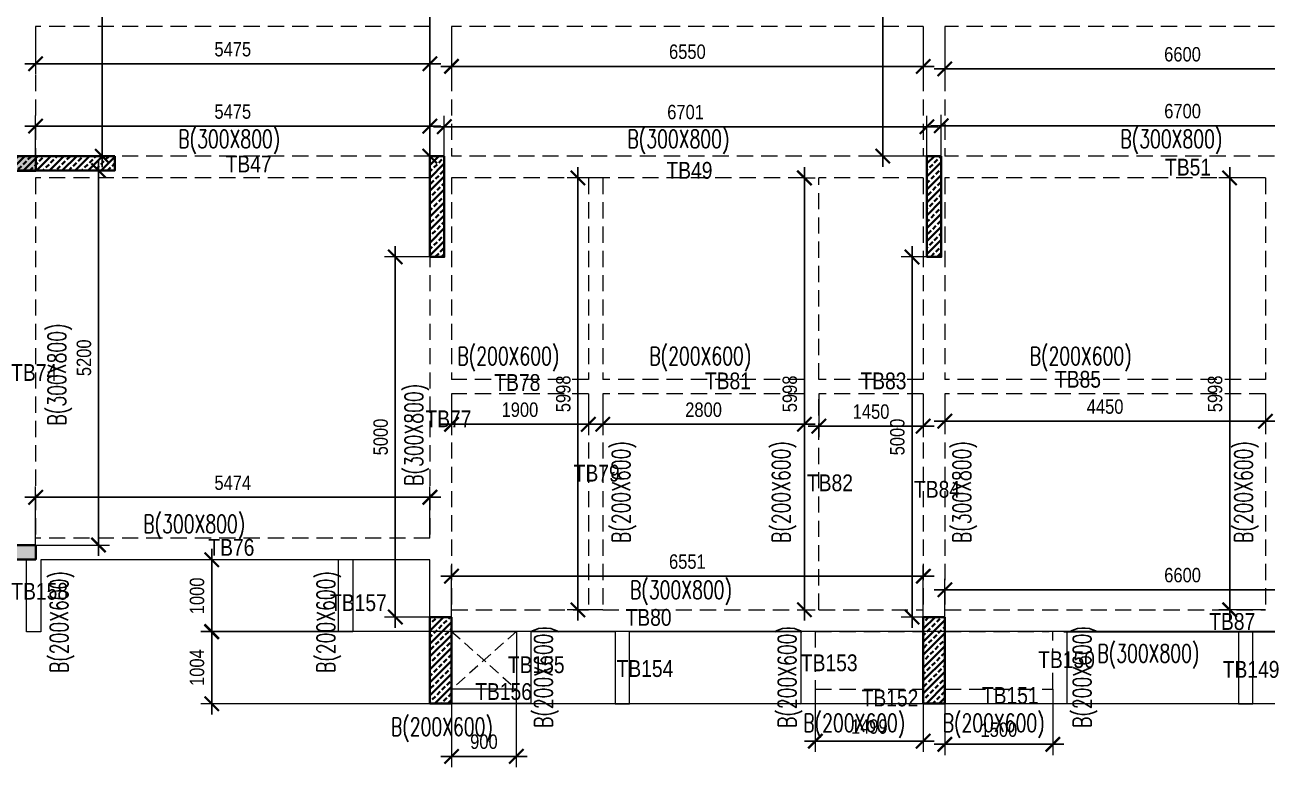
# Model space of a CAD drawing. Header units: millimetres. Extents: x -22 to 58002, y -26 to 25936.
# Drawn here: x 26243 to 43492, y 5795 to 16103 of the extents above; entities that cross this region are included whole.
import ezdxf

# ---------------------------------------------------------------- set-up
doc = ezdxf.new("R2010")
doc.units = ezdxf.units.MM
doc.linetypes.add('DASHED', pattern=[0.75, 0.5, -0.25])
doc.linetypes.add('HIDDEN', pattern=[9.525, 6.35, -3.175])
doc.layers.get('Defpoints').update_dxf_attribs({"color": 1})
for name, color, linetype, lineweight in [('S-BEAM-IDEN', 2, 'Continuous', 9), ('S-COL HATCH', 8, 'Continuous', 35), ('S-COLS', 6, 'Continuous', 35), ('S_FRAMES', 4, 'Continuous', 9), ('STR-CUTOUT', 1, 'Continuous', 13)]:
    doc.layers.add(name, color=color, linetype=linetype, lineweight=lineweight)
doc.styles.add('Dim.s & Anno.(Misc.)', font='ARIALN.TTF')
doc.styles.add('ROMANS', font='romans.shx', dxfattribs={"width": 0.75})
doc.dimstyles.new('A-GFC-100', dxfattribs={"dimscale": 100, "dimtxt": 2, "dimasz": 2, "dimexe": 1.5, "dimexo": 0, "dimgap": 1, "dimtad": 1, "dimdec": 0, "dimdsep": 46, "dimtxsty": 'Dim.s & Anno.(Misc.)', "dimblk": 'ARCHTICK', "dimcen": 0, "dimdle": 1.5, "dimclrd": 256, "dimclre": 8, "dimclrt": 6, "dimazin": 2, "dimtfac": 1, "dimtdec": 0, "dimtix": 1, "dimtmove": 2, "dimatfit": 3, "dimfxl": 1, "dimtolj": 1, "dimlwd": -1, "dimlwe": 9, "dimarcsym": 0})
pattern_1 = [(45, (-612703.72, 120513.6), (-89.80256, 89.80256), []), (45, (-612613.92, 120513.6), (-89.80256, 89.80256), [63.5, -31.75])]

# ---------------------------------------------------------------- blocks, each defined once
blk = doc.blocks.new('COLUMNS_TER')
at = {"layer": 'S-COL HATCH'}
h = blk.add_hatch(color=8, dxfattribs=at)
h.dxf.hatch_style = 1
h.paths.add_polyline_path([(20501, -9402), (20501, -9602), (21101, -9602), (21101, -9402)])
h = blk.add_hatch(dxfattribs=at)
h.set_pattern_fill('ANSI33', color=8, scale=20)
h.set_pattern_definition(pattern_1)
h.paths.add_polyline_path([(20800, -9400), (20800, -9600), (22200, -9600), (22200, -9400)])
h = blk.add_hatch(dxfattribs=at)
h.set_pattern_fill('ANSI33', color=8, scale=20)
h.set_pattern_definition(pattern_1)
h.paths.add_polyline_path([(26775, -9400), (26575, -9400), (26575, -10800), (26775, -10800)])
h = blk.add_hatch(dxfattribs=at)
h.set_pattern_fill('ANSI33', color=8, scale=20)
h.set_pattern_definition([(45, (-615475.9, 133131.74), (-89.80256, 89.80256), []), (45, (-615386.1, 133131.74), (-89.80256, 89.80256), [63.5, -31.75])])
h.paths.add_polyline_path([(33676, -9400), (33476, -9400), (33476, -10800), (33676, -10800)])
h = blk.add_hatch(color=8, dxfattribs=at)
h.dxf.hatch_style = 1
h.paths.add_polyline_path([(18501, -14801), (18501, -15001), (21101, -15001), (21101, -14801)])
h = blk.add_hatch(dxfattribs=at)
h.set_pattern_fill('ANSI33', color=8, scale=20)
h.set_pattern_definition(pattern_1)
h.paths.add_polyline_path([(26875, -15800), (26575, -15800), (26575, -17000), (26875, -17000)])
h = blk.add_hatch(dxfattribs=at)
h.set_pattern_fill('ANSI33', color=8, scale=20)
h.set_pattern_definition(pattern_1)
h.paths.add_polyline_path([(33726, -15800), (33426, -15800), (33426, -17000), (33726, -17000)])
at = {"layer": 'S-COLS'}
for points in [[(20501, -9402), (20501, -9602), (21101, -9602), (21101, -9402)], [(22200, -9400), (22200, -9600), (20800, -9600), (20800, -9400)], [(26775, -9400), (26575, -9400), (26575, -10800), (26775, -10800)], [(33676, -9400), (33476, -9400), (33476, -10800), (33676, -10800)], [(21101, -14801), (21101, -15001), (18501, -15001), (18501, -14801)], [(26875, -15800), (26575, -15800), (26575, -17000), (26875, -17000)], [(33726, -15800), (33426, -15800), (33426, -17000), (33726, -17000)]]:
    blk.add_lwpolyline(points, close=True, dxfattribs=at)
blk = doc.blocks.new('_ArchTick')
at = {"color": 0, "linetype": 'ByBlock', "const_width": 0.15}
blk.add_lwpolyline([(-0.5, -0.5), (0.5, 0.5)], dxfattribs=at)
blk = doc.blocks.new('*D161')
at = {"color": 8, "lineweight": 9, "transparency": 16777216}
for p, q in [((26392, 16080), (26392, 15412)), ((31867, 16080), (31867, 15412))]:
    blk.add_line(p, q, dxfattribs=at)
at = {"transparency": 16777216}
blk.add_line((26242, 15562), (32017, 15562), dxfattribs=at)
at = {"layer": 'Defpoints', "color": 0, "transparency": 16777216}
for p in [(26392, 16080), (31867, 16080), (31867, 15562)]:
    blk.add_point(p, dxfattribs=at)
at = {"transparency": 16777216, "xscale": 200, "yscale": 200, "zscale": 200, "rotation": 180}
blk.add_blockref('_ArchTick', (26392, 15562), dxfattribs=at)
at = {"transparency": 16777216, "xscale": 200, "yscale": 200, "zscale": 200}
blk.add_blockref('_ArchTick', (31867, 15562), dxfattribs=at)
at = {"color": 6, "transparency": 16777216, "insert": (29130, 15764), "char_height": 200, "attachment_point": 5, "style": 'Dim.s & Anno.(Misc.)'}
blk.add_mtext('\\A1;5475', dxfattribs=at)
blk = doc.blocks.new('*D162')
at = {"color": 8, "lineweight": 9, "transparency": 16777216}
for p, q in [((32167, 16080), (32167, 15377)), ((38717, 16080), (38717, 15377))]:
    blk.add_line(p, q, dxfattribs=at)
at = {"transparency": 16777216}
blk.add_line((32017, 15527), (38867, 15527), dxfattribs=at)
at = {"layer": 'Defpoints', "color": 0, "transparency": 16777216}
for p in [(32167, 16080), (38717, 16080), (38717, 15527)]:
    blk.add_point(p, dxfattribs=at)
at = {"transparency": 16777216, "xscale": 200, "yscale": 200, "zscale": 200, "rotation": 180}
blk.add_blockref('_ArchTick', (32167, 15527), dxfattribs=at)
at = {"transparency": 16777216, "xscale": 200, "yscale": 200, "zscale": 200}
blk.add_blockref('_ArchTick', (38717, 15527), dxfattribs=at)
at = {"color": 6, "transparency": 16777216, "insert": (35442, 15729), "char_height": 200, "attachment_point": 5, "style": 'Dim.s & Anno.(Misc.)'}
blk.add_mtext('\\A1;6550', dxfattribs=at)
blk = doc.blocks.new('*D163')
at = {"color": 8, "lineweight": 9, "transparency": 16777216}
for p, q in [((39017, 16080), (39017, 15341)), ((45617, 16080), (45617, 15341))]:
    blk.add_line(p, q, dxfattribs=at)
at = {"transparency": 16777216}
blk.add_line((38867, 15491), (45767, 15491), dxfattribs=at)
at = {"layer": 'Defpoints', "color": 0, "transparency": 16777216}
for p in [(39017, 16080), (45617, 16080), (45617, 15491)]:
    blk.add_point(p, dxfattribs=at)
at = {"transparency": 16777216, "xscale": 200, "yscale": 200, "zscale": 200, "rotation": 180}
blk.add_blockref('_ArchTick', (39017, 15491), dxfattribs=at)
at = {"transparency": 16777216, "xscale": 200, "yscale": 200, "zscale": 200}
blk.add_blockref('_ArchTick', (45617, 15491), dxfattribs=at)
at = {"color": 6, "transparency": 16777216, "insert": (42317, 15693), "char_height": 200, "attachment_point": 5, "style": 'Dim.s & Anno.(Misc.)'}
blk.add_mtext('\\A1;6600', dxfattribs=at)
blk = doc.blocks.new('*D168')
at = {"color": 8, "lineweight": 9, "transparency": 16777216}
for p, q in [((26392, 14280), (26392, 14846)), ((31867, 14278), (31867, 14846))]:
    blk.add_line(p, q, dxfattribs=at)
at = {"transparency": 16777216}
blk.add_line((26242, 14696), (32017, 14696), dxfattribs=at)
at = {"layer": 'Defpoints', "color": 0, "transparency": 16777216}
for p in [(31867, 14696), (26392, 14280), (31867, 14278)]:
    blk.add_point(p, dxfattribs=at)
at = {"transparency": 16777216, "xscale": 200, "yscale": 200, "zscale": 200, "rotation": 180}
blk.add_blockref('_ArchTick', (26392, 14696), dxfattribs=at)
at = {"transparency": 16777216, "xscale": 200, "yscale": 200, "zscale": 200}
blk.add_blockref('_ArchTick', (31867, 14696), dxfattribs=at)
at = {"color": 6, "transparency": 16777216, "insert": (29130, 14898), "char_height": 200, "attachment_point": 5, "style": 'Dim.s & Anno.(Misc.)'}
blk.add_mtext('\\A1;5475', dxfattribs=at)
blk = doc.blocks.new('*D169')
at = {"color": 8, "lineweight": 9, "transparency": 16777216}
for p, q in [((32067, 14280), (32067, 14839)), ((38768, 14280), (38768, 14839))]:
    blk.add_line(p, q, dxfattribs=at)
at = {"transparency": 16777216}
blk.add_line((31917, 14689), (38918, 14689), dxfattribs=at)
at = {"layer": 'Defpoints', "color": 0, "transparency": 16777216}
for p in [(38768, 14689), (32067, 14280), (38768, 14280)]:
    blk.add_point(p, dxfattribs=at)
at = {"transparency": 16777216, "xscale": 200, "yscale": 200, "zscale": 200, "rotation": 180}
blk.add_blockref('_ArchTick', (32067, 14689), dxfattribs=at)
at = {"transparency": 16777216, "xscale": 200, "yscale": 200, "zscale": 200}
blk.add_blockref('_ArchTick', (38768, 14689), dxfattribs=at)
at = {"color": 6, "transparency": 16777216, "insert": (35417, 14891), "char_height": 200, "attachment_point": 5, "style": 'Dim.s & Anno.(Misc.)'}
blk.add_mtext('\\A1;6701', dxfattribs=at)
blk = doc.blocks.new('*D170')
at = {"color": 8, "lineweight": 9, "transparency": 16777216}
for p, q in [((38968, 14280), (38968, 14852)), ((45668, 14280), (45668, 14852))]:
    blk.add_line(p, q, dxfattribs=at)
at = {"transparency": 16777216}
blk.add_line((38818, 14702), (45818, 14702), dxfattribs=at)
at = {"layer": 'Defpoints', "color": 0, "transparency": 16777216}
for p in [(45668, 14702), (38968, 14280), (45668, 14280)]:
    blk.add_point(p, dxfattribs=at)
at = {"transparency": 16777216, "xscale": 200, "yscale": 200, "zscale": 200, "rotation": 180}
blk.add_blockref('_ArchTick', (38968, 14702), dxfattribs=at)
at = {"transparency": 16777216, "xscale": 200, "yscale": 200, "zscale": 200}
blk.add_blockref('_ArchTick', (45668, 14702), dxfattribs=at)
at = {"color": 6, "transparency": 16777216, "insert": (42318, 14904), "char_height": 200, "attachment_point": 5, "style": 'Dim.s & Anno.(Misc.)'}
blk.add_mtext('\\A1;6700', dxfattribs=at)
blk = doc.blocks.new('*D186')
at = {"transparency": 16777216}
blk.add_line((27318, 14128), (27318, 22630), dxfattribs=at)
at = {"color": 8, "lineweight": 9, "transparency": 16777216}
for p, q in [((26392, 22480), (27468, 22480)), ((26392, 14278), (27468, 14278))]:
    blk.add_line(p, q, dxfattribs=at)
at = {"layer": 'Defpoints', "color": 0, "transparency": 16777216}
for p in [(26392, 22480), (27318, 22480), (26392, 14278)]:
    blk.add_point(p, dxfattribs=at)
at = {"transparency": 16777216, "xscale": 200, "yscale": 200, "zscale": 200}
for p, rotation in [((27318, 22480), 90), ((27318, 14278), 270)]:
    blk.add_blockref('_ArchTick', p, dxfattribs=dict(at, rotation=rotation))
at = {"color": 6, "transparency": 16777216, "insert": (27116, 18379), "char_height": 200, "attachment_point": 5, "rotation": 90, "style": 'Dim.s & Anno.(Misc.)'}
blk.add_mtext('\\A1;8202', dxfattribs=at)
blk = doc.blocks.new('*D188')
at = {"transparency": 16777216}
blk.add_line((31867, 20330), (31867, 14130), dxfattribs=at)
at = {"color": 8, "lineweight": 9, "transparency": 16777216}
for p, q in [((31868, 20180), (31717, 20180)), ((31867, 14280), (32017, 14280))]:
    blk.add_line(p, q, dxfattribs=at)
at = {"layer": 'Defpoints', "color": 0, "transparency": 16777216}
for p in [(31868, 20180), (31867, 14280), (31867, 14280)]:
    blk.add_point(p, dxfattribs=at)
at = {"transparency": 16777216, "xscale": 200, "yscale": 200, "zscale": 200}
for p, rotation in [((31867, 20180), 90), ((31867, 14280), 270)]:
    blk.add_blockref('_ArchTick', p, dxfattribs=dict(at, rotation=rotation))
at = {"color": 6, "transparency": 16777216, "insert": (31665, 17230), "char_height": 200, "attachment_point": 5, "rotation": 90, "style": 'Dim.s & Anno.(Misc.)'}
blk.add_mtext('\\A1;5900', dxfattribs=at)
blk = doc.blocks.new('*D189')
at = {"transparency": 16777216}
blk.add_line((38154, 14130), (38154, 20324), dxfattribs=at)
at = {"color": 8, "lineweight": 9, "transparency": 16777216}
for p, q in [((38717, 20174), (38004, 20174)), ((38768, 14280), (38004, 14280))]:
    blk.add_line(p, q, dxfattribs=at)
at = {"layer": 'Defpoints', "color": 0, "transparency": 16777216}
for p in [(38154, 20174), (38717, 20174), (38768, 14280)]:
    blk.add_point(p, dxfattribs=at)
at = {"transparency": 16777216, "xscale": 200, "yscale": 200, "zscale": 200}
for p, rotation in [((38154, 20174), 90), ((38154, 14280), 270)]:
    blk.add_blockref('_ArchTick', p, dxfattribs=dict(at, rotation=rotation))
at = {"color": 6, "transparency": 16777216, "insert": (37952, 17227), "char_height": 200, "attachment_point": 5, "rotation": 90, "style": 'Dim.s & Anno.(Misc.)'}
blk.add_mtext('\\A1;5894', dxfattribs=at)
blk = doc.blocks.new('*D256')
at = {"transparency": 16777216}
blk.add_line((27266, 8730), (27266, 14230), dxfattribs=at)
at = {"color": 8, "lineweight": 9, "transparency": 16777216}
for p, q in [((26393, 14080), (27416, 14080)), ((26393, 8880), (27416, 8880))]:
    blk.add_line(p, q, dxfattribs=at)
at = {"layer": 'Defpoints', "color": 0, "transparency": 16777216}
for p in [(26393, 14080), (27266, 14080), (26393, 8880)]:
    blk.add_point(p, dxfattribs=at)
at = {"transparency": 16777216, "xscale": 200, "yscale": 200, "zscale": 200}
for p, rotation in [((27266, 14080), 90), ((27266, 8880), 270)]:
    blk.add_blockref('_ArchTick', p, dxfattribs=dict(at, rotation=rotation))
at = {"color": 6, "transparency": 16777216, "insert": (27064, 11480), "char_height": 200, "attachment_point": 5, "rotation": 90, "style": 'Dim.s & Anno.(Misc.)'}
blk.add_mtext('\\A1;5200', dxfattribs=at)
blk = doc.blocks.new('*D257')
at = {"color": 8, "lineweight": 9, "transparency": 16777216}
for p, q in [((26393, 8880), (26393, 9693)), ((31867, 8974), (31867, 9693))]:
    blk.add_line(p, q, dxfattribs=at)
at = {"transparency": 16777216}
blk.add_line((26243, 9543), (32017, 9543), dxfattribs=at)
at = {"layer": 'Defpoints', "color": 0, "transparency": 16777216}
for p in [(31867, 9543), (31867, 8974), (26393, 8880)]:
    blk.add_point(p, dxfattribs=at)
at = {"transparency": 16777216, "xscale": 200, "yscale": 200, "zscale": 200, "rotation": 180}
blk.add_blockref('_ArchTick', (26393, 9543), dxfattribs=at)
at = {"transparency": 16777216, "xscale": 200, "yscale": 200, "zscale": 200}
blk.add_blockref('_ArchTick', (31867, 9543), dxfattribs=at)
at = {"color": 6, "transparency": 16777216, "insert": (29130, 9744), "char_height": 200, "attachment_point": 5, "style": 'Dim.s & Anno.(Misc.)'}
blk.add_mtext('\\A1;5474', dxfattribs=at)
blk = doc.blocks.new('*D258')
at = {"transparency": 16777216}
blk.add_line((31386, 13030), (31386, 7730), dxfattribs=at)
at = {"color": 8, "lineweight": 9, "transparency": 16777216}
for p, q in [((31867, 12880), (31236, 12880)), ((31867, 7880), (31236, 7880))]:
    blk.add_line(p, q, dxfattribs=at)
at = {"layer": 'Defpoints', "color": 0, "transparency": 16777216}
for p in [(31867, 12880), (31386, 7880), (31867, 7880)]:
    blk.add_point(p, dxfattribs=at)
at = {"transparency": 16777216, "xscale": 200, "yscale": 200, "zscale": 200}
for p, rotation in [((31386, 12880), 90), ((31386, 7880), 270)]:
    blk.add_blockref('_ArchTick', p, dxfattribs=dict(at, rotation=rotation))
at = {"color": 6, "transparency": 16777216, "insert": (31184, 10380), "char_height": 200, "attachment_point": 5, "rotation": 90, "style": 'Dim.s & Anno.(Misc.)'}
blk.add_mtext('\\A1;5000', dxfattribs=at)
blk = doc.blocks.new('*D259')
at = {"color": 8, "lineweight": 9, "transparency": 16777216}
for p, q in [((32167, 7880), (32167, 8597)), ((38718, 7880), (38718, 8597))]:
    blk.add_line(p, q, dxfattribs=at)
at = {"transparency": 16777216}
blk.add_line((32017, 8447), (38868, 8447), dxfattribs=at)
at = {"layer": 'Defpoints', "color": 0, "transparency": 16777216}
for p in [(38718, 8447), (32167, 7880), (38718, 7880)]:
    blk.add_point(p, dxfattribs=at)
at = {"transparency": 16777216, "xscale": 200, "yscale": 200, "zscale": 200, "rotation": 180}
blk.add_blockref('_ArchTick', (32167, 8447), dxfattribs=at)
at = {"transparency": 16777216, "xscale": 200, "yscale": 200, "zscale": 200}
blk.add_blockref('_ArchTick', (38718, 8447), dxfattribs=at)
at = {"color": 6, "transparency": 16777216, "insert": (35442, 8649), "char_height": 200, "attachment_point": 5, "style": 'Dim.s & Anno.(Misc.)'}
blk.add_mtext('\\A1;6551', dxfattribs=at)
blk = doc.blocks.new('*D260')
at = {"color": 8, "lineweight": 9, "transparency": 16777216}
for p, q in [((39018, 7880), (39018, 8409)), ((45618, 7880), (45618, 8409))]:
    blk.add_line(p, q, dxfattribs=at)
at = {"transparency": 16777216}
blk.add_line((38868, 8259), (45768, 8259), dxfattribs=at)
at = {"layer": 'Defpoints', "color": 0, "transparency": 16777216}
for p in [(45618, 8259), (39018, 7880), (45618, 7880)]:
    blk.add_point(p, dxfattribs=at)
at = {"transparency": 16777216, "xscale": 200, "yscale": 200, "zscale": 200, "rotation": 180}
blk.add_blockref('_ArchTick', (39018, 8259), dxfattribs=at)
at = {"transparency": 16777216, "xscale": 200, "yscale": 200, "zscale": 200}
blk.add_blockref('_ArchTick', (45618, 8259), dxfattribs=at)
at = {"color": 6, "transparency": 16777216, "insert": (42318, 8461), "char_height": 200, "attachment_point": 5, "style": 'Dim.s & Anno.(Misc.)'}
blk.add_mtext('\\A1;6600', dxfattribs=at)
blk = doc.blocks.new('*D262')
at = {"color": 8, "lineweight": 9, "transparency": 16777216}
for p, q in [((32167, 10980), (32167, 10406)), ((34067, 10980), (34067, 10406))]:
    blk.add_line(p, q, dxfattribs=at)
at = {"transparency": 16777216}
blk.add_line((32017, 10556), (34217, 10556), dxfattribs=at)
at = {"layer": 'Defpoints', "color": 0, "transparency": 16777216}
for p in [(32167, 10980), (34067, 10980), (34067, 10556)]:
    blk.add_point(p, dxfattribs=at)
at = {"transparency": 16777216, "xscale": 200, "yscale": 200, "zscale": 200, "rotation": 180}
blk.add_blockref('_ArchTick', (32167, 10556), dxfattribs=at)
at = {"transparency": 16777216, "xscale": 200, "yscale": 200, "zscale": 200}
blk.add_blockref('_ArchTick', (34067, 10556), dxfattribs=at)
at = {"color": 6, "transparency": 16777216, "insert": (33117, 10758), "char_height": 200, "attachment_point": 5, "style": 'Dim.s & Anno.(Misc.)'}
blk.add_mtext('\\A1;1900', dxfattribs=at)
blk = doc.blocks.new('*D263')
at = {"color": 8, "lineweight": 9, "transparency": 16777216}
for p, q in [((34267, 10980), (34267, 10406)), ((37067, 10980), (37067, 10406))]:
    blk.add_line(p, q, dxfattribs=at)
at = {"transparency": 16777216}
blk.add_line((34117, 10556), (37217, 10556), dxfattribs=at)
at = {"layer": 'Defpoints', "color": 0, "transparency": 16777216}
for p in [(34267, 10980), (37067, 10980), (37067, 10556)]:
    blk.add_point(p, dxfattribs=at)
at = {"transparency": 16777216, "xscale": 200, "yscale": 200, "zscale": 200, "rotation": 180}
blk.add_blockref('_ArchTick', (34267, 10556), dxfattribs=at)
at = {"transparency": 16777216, "xscale": 200, "yscale": 200, "zscale": 200}
blk.add_blockref('_ArchTick', (37067, 10556), dxfattribs=at)
at = {"color": 6, "transparency": 16777216, "insert": (35667, 10758), "char_height": 200, "attachment_point": 5, "style": 'Dim.s & Anno.(Misc.)'}
blk.add_mtext('\\A1;2800', dxfattribs=at)
blk = doc.blocks.new('*D264')
at = {"color": 8, "lineweight": 9, "transparency": 16777216}
for p, q in [((37267, 10980), (37267, 10380)), ((38717, 10980), (38717, 10380))]:
    blk.add_line(p, q, dxfattribs=at)
at = {"transparency": 16777216}
blk.add_line((37117, 10530), (38867, 10530), dxfattribs=at)
at = {"layer": 'Defpoints', "color": 0, "transparency": 16777216}
for p in [(37267, 10980), (38717, 10980), (38717, 10530)]:
    blk.add_point(p, dxfattribs=at)
at = {"transparency": 16777216, "xscale": 200, "yscale": 200, "zscale": 200, "rotation": 180}
blk.add_blockref('_ArchTick', (37267, 10530), dxfattribs=at)
at = {"transparency": 16777216, "xscale": 200, "yscale": 200, "zscale": 200}
blk.add_blockref('_ArchTick', (38717, 10530), dxfattribs=at)
at = {"color": 6, "transparency": 16777216, "insert": (37992, 10732), "char_height": 200, "attachment_point": 5, "style": 'Dim.s & Anno.(Misc.)'}
blk.add_mtext('\\A1;1450', dxfattribs=at)
blk = doc.blocks.new('*D265')
at = {"color": 8, "lineweight": 9, "transparency": 16777216}
for p, q in [((39017, 10980), (39017, 10449)), ((43467, 10980), (43467, 10449))]:
    blk.add_line(p, q, dxfattribs=at)
at = {"transparency": 16777216}
blk.add_line((38867, 10599), (43617, 10599), dxfattribs=at)
at = {"layer": 'Defpoints', "color": 0, "transparency": 16777216}
for p in [(39017, 10980), (43467, 10980), (43467, 10599)]:
    blk.add_point(p, dxfattribs=at)
at = {"transparency": 16777216, "xscale": 200, "yscale": 200, "zscale": 200, "rotation": 180}
blk.add_blockref('_ArchTick', (39017, 10599), dxfattribs=at)
at = {"transparency": 16777216, "xscale": 200, "yscale": 200, "zscale": 200}
blk.add_blockref('_ArchTick', (43467, 10599), dxfattribs=at)
at = {"color": 6, "transparency": 16777216, "insert": (41242, 10801), "char_height": 200, "attachment_point": 5, "style": 'Dim.s & Anno.(Misc.)'}
blk.add_mtext('\\A1;4450', dxfattribs=at)
blk = doc.blocks.new('*D267')
at = {"color": 8, "lineweight": 9, "transparency": 16777216}
for p, q in [((34267, 13978), (33772, 13978)), ((34267, 7980), (33772, 7980))]:
    blk.add_line(p, q, dxfattribs=at)
at = {"transparency": 16777216}
blk.add_line((33922, 7830), (33922, 14128), dxfattribs=at)
at = {"layer": 'Defpoints', "color": 0, "transparency": 16777216}
for p in [(33922, 13978), (34267, 13978), (34267, 7980)]:
    blk.add_point(p, dxfattribs=at)
at = {"transparency": 16777216, "xscale": 200, "yscale": 200, "zscale": 200}
for p, rotation in [((33922, 13978), 90), ((33922, 7980), 270)]:
    blk.add_blockref('_ArchTick', p, dxfattribs=dict(at, rotation=rotation))
at = {"color": 6, "transparency": 16777216, "insert": (33720, 10979), "char_height": 200, "attachment_point": 5, "rotation": 90, "style": 'Dim.s & Anno.(Misc.)'}
blk.add_mtext('\\A1;5998', dxfattribs=at)
blk = doc.blocks.new('*D268')
at = {"transparency": 16777216}
blk.add_line((37067, 14128), (37067, 7830), dxfattribs=at)
at = {"color": 8, "lineweight": 9, "transparency": 16777216}
for p, q in [((37067, 13978), (37217, 13978)), ((37067, 7980), (37217, 7980))]:
    blk.add_line(p, q, dxfattribs=at)
at = {"layer": 'Defpoints', "color": 0, "transparency": 16777216}
for p in [(37067, 13978), (37067, 7980), (37067, 7980)]:
    blk.add_point(p, dxfattribs=at)
at = {"transparency": 16777216, "xscale": 200, "yscale": 200, "zscale": 200}
for p, rotation in [((37067, 13978), 90), ((37067, 7980), 270)]:
    blk.add_blockref('_ArchTick', p, dxfattribs=dict(at, rotation=rotation))
at = {"color": 6, "transparency": 16777216, "insert": (36865, 10979), "char_height": 200, "attachment_point": 5, "rotation": 90, "style": 'Dim.s & Anno.(Misc.)'}
blk.add_mtext('\\A1;5998', dxfattribs=at)
blk = doc.blocks.new('*D269')
at = {"transparency": 16777216}
blk.add_line((38561, 13030), (38561, 7730), dxfattribs=at)
at = {"color": 8, "lineweight": 9, "transparency": 16777216}
for p, q in [((38768, 12880), (38411, 12880)), ((38718, 7880), (38411, 7880))]:
    blk.add_line(p, q, dxfattribs=at)
at = {"layer": 'Defpoints', "color": 0, "transparency": 16777216}
for p in [(38768, 12880), (38561, 7880), (38718, 7880)]:
    blk.add_point(p, dxfattribs=at)
at = {"transparency": 16777216, "xscale": 200, "yscale": 200, "zscale": 200}
for p, rotation in [((38561, 12880), 90), ((38561, 7880), 270)]:
    blk.add_blockref('_ArchTick', p, dxfattribs=dict(at, rotation=rotation))
at = {"color": 6, "transparency": 16777216, "insert": (38358, 10380), "char_height": 200, "attachment_point": 5, "rotation": 90, "style": 'Dim.s & Anno.(Misc.)'}
blk.add_mtext('\\A1;5000', dxfattribs=at)
blk = doc.blocks.new('*D270')
at = {"color": 8, "lineweight": 9, "transparency": 16777216}
for p, q in [((43467, 13978), (42822, 13978)), ((43467, 7980), (42822, 7980))]:
    blk.add_line(p, q, dxfattribs=at)
at = {"transparency": 16777216}
blk.add_line((42972, 7830), (42972, 14128), dxfattribs=at)
at = {"layer": 'Defpoints', "color": 0, "transparency": 16777216}
for p in [(42972, 13978), (43467, 13978), (43467, 7980)]:
    blk.add_point(p, dxfattribs=at)
at = {"transparency": 16777216, "xscale": 200, "yscale": 200, "zscale": 200}
for p, rotation in [((42972, 13978), 90), ((42972, 7980), 270)]:
    blk.add_blockref('_ArchTick', p, dxfattribs=dict(at, rotation=rotation))
at = {"color": 6, "transparency": 16777216, "insert": (42770, 10979), "char_height": 200, "attachment_point": 5, "rotation": 90, "style": 'Dim.s & Anno.(Misc.)'}
blk.add_mtext('\\A1;5998', dxfattribs=at)
blk = doc.blocks.new('*D218')
at = {"transparency": 16777216}
blk.add_line((28837, 7830), (28837, 6526), dxfattribs=at)
at = {"color": 8, "lineweight": 9, "transparency": 16777216}
for p, q in [((51259, 7680), (28687, 7680)), ((51259, 6676), (28687, 6676))]:
    blk.add_line(p, q, dxfattribs=at)
at = {"layer": 'Defpoints', "color": 0, "transparency": 16777216}
for p in [(51259, 7680), (28837, 6676), (51259, 6676)]:
    blk.add_point(p, dxfattribs=at)
at = {"transparency": 16777216, "xscale": 200, "yscale": 200, "zscale": 200}
for p, rotation in [((28837, 7680), 90), ((28837, 6676), 270)]:
    blk.add_blockref('_ArchTick', p, dxfattribs=dict(at, rotation=rotation))
at = {"color": 6, "transparency": 16777216, "insert": (28634, 7178), "char_height": 200, "attachment_point": 5, "rotation": 90, "style": 'Dim.s & Anno.(Misc.)'}
blk.add_mtext('\\A1;1004', dxfattribs=at)
blk = doc.blocks.new('*D219')
at = {"transparency": 16777216}
blk.add_line((28837, 8825), (28837, 7524), dxfattribs=at)
at = {"color": 8, "lineweight": 9, "transparency": 16777216}
for p, q in [((30797, 8675), (28687, 8675)), ((30797, 7674), (28687, 7674))]:
    blk.add_line(p, q, dxfattribs=at)
at = {"layer": 'Defpoints', "color": 0, "transparency": 16777216}
for p in [(30797, 8675), (28837, 7674), (30797, 7674)]:
    blk.add_point(p, dxfattribs=at)
at = {"transparency": 16777216, "xscale": 200, "yscale": 200, "zscale": 200}
for p, rotation in [((28837, 8675), 90), ((28837, 7674), 270)]:
    blk.add_blockref('_ArchTick', p, dxfattribs=dict(at, rotation=rotation))
at = {"color": 6, "transparency": 16777216, "insert": (28634, 8174), "char_height": 200, "attachment_point": 5, "rotation": 90, "style": 'Dim.s & Anno.(Misc.)'}
blk.add_mtext('\\A1;1000', dxfattribs=at)
blk = doc.blocks.new('*D220')
at = {"color": 8, "lineweight": 9, "transparency": 16777216}
for p, q in [((32167, 6879), (32167, 5795)), ((33067, 6879), (33067, 5795))]:
    blk.add_line(p, q, dxfattribs=at)
at = {"transparency": 16777216}
blk.add_line((33217, 5945), (32017, 5945), dxfattribs=at)
at = {"layer": 'Defpoints', "color": 0, "transparency": 16777216}
for p in [(32167, 6879), (33067, 6879), (32167, 5945)]:
    blk.add_point(p, dxfattribs=at)
at = {"transparency": 16777216, "xscale": 200, "yscale": 200, "zscale": 200, "rotation": 180}
blk.add_blockref('_ArchTick', (32167, 5945), dxfattribs=at)
at = {"transparency": 16777216, "xscale": 200, "yscale": 200, "zscale": 200}
blk.add_blockref('_ArchTick', (33067, 5945), dxfattribs=at)
at = {"color": 6, "transparency": 16777216, "insert": (32617, 6148), "char_height": 200, "attachment_point": 5, "style": 'Dim.s & Anno.(Misc.)'}
blk.add_mtext('\\A1;900', dxfattribs=at)
blk = doc.blocks.new('*D221')
at = {"color": 8, "lineweight": 9, "transparency": 16777216}
for p, q in [((37218, 6880), (37218, 6006)), ((38717, 6880), (38717, 6006))]:
    blk.add_line(p, q, dxfattribs=at)
at = {"transparency": 16777216}
blk.add_line((37068, 6156), (38867, 6156), dxfattribs=at)
at = {"layer": 'Defpoints', "color": 0, "transparency": 16777216}
for p in [(37218, 6880), (38717, 6880), (38717, 6156)]:
    blk.add_point(p, dxfattribs=at)
at = {"transparency": 16777216, "xscale": 200, "yscale": 200, "zscale": 200, "rotation": 180}
blk.add_blockref('_ArchTick', (37218, 6156), dxfattribs=at)
at = {"transparency": 16777216, "xscale": 200, "yscale": 200, "zscale": 200}
blk.add_blockref('_ArchTick', (38717, 6156), dxfattribs=at)
at = {"color": 6, "transparency": 16777216, "insert": (37968, 6358), "char_height": 200, "attachment_point": 5, "style": 'Dim.s & Anno.(Misc.)'}
blk.add_mtext('\\A1;1499', dxfattribs=at)
blk = doc.blocks.new('*D222')
at = {"color": 8, "lineweight": 9, "transparency": 16777216}
for p, q in [((39017, 6880), (39017, 5963)), ((40517, 6880), (40517, 5963))]:
    blk.add_line(p, q, dxfattribs=at)
at = {"transparency": 16777216}
blk.add_line((38867, 6113), (40667, 6113), dxfattribs=at)
at = {"layer": 'Defpoints', "color": 0, "transparency": 16777216}
for p in [(39017, 6880), (40517, 6880), (40517, 6113)]:
    blk.add_point(p, dxfattribs=at)
at = {"transparency": 16777216, "xscale": 200, "yscale": 200, "zscale": 200, "rotation": 180}
blk.add_blockref('_ArchTick', (39017, 6113), dxfattribs=at)
at = {"transparency": 16777216, "xscale": 200, "yscale": 200, "zscale": 200}
blk.add_blockref('_ArchTick', (40517, 6113), dxfattribs=at)
at = {"color": 6, "transparency": 16777216, "insert": (39767, 6315), "char_height": 200, "attachment_point": 5, "style": 'Dim.s & Anno.(Misc.)'}
blk.add_mtext('\\A1;1500', dxfattribs=at)

msp = doc.modelspace()

# ---------------------------------------------------------------- linework, layer by layer
at = {"layer": 'S_FRAMES', "linetype": 'DASHED', "ltscale": 450}
for p, q in [((26392.1, 16080), (26392.1, 14277.9)), ((31867, 16080), (26392.1, 16080)), ((31867, 16080), (31867, 14277.9)), ((32167, 16080), (32167, 14277.9)), ((38717.1, 16080), (32167, 16080)), ((38717.1, 16080), (38717.1, 14277.9)), ((39017.1, 16080), (39017.1, 14277.9)), ((45617.1, 16080), (39017.1, 16080)), ((31867, 14277.9), (26392.1, 14277.9)), ((38717.1, 14277.9), (32167, 14277.9)), ((45617.1, 14277.9), (39017.1, 14277.9)), ((26392.1, 13977.9), (26392.1, 8974.3)), ((31867, 13977.9), (26392.1, 13977.9)), ((31867, 13977.9), (31867, 8974.3)), ((32167, 13977.9), (32167, 11180)), ((34067.1, 13977.9), (32167, 13977.9)), ((34067.1, 13977.9), (34067.1, 11180)), ((37066.8, 13977.9), (34267.1, 13977.9)), ((34267.1, 13977.9), (34267.1, 11180)), ((38717.1, 13977.9), (37266.8, 13977.9)), ((38717.1, 13977.9), (38717.1, 11180)), ((39017.1, 13977.9), (39017.1, 11180)), ((43467.1, 13977.9), (39017.1, 13977.9)), ((43467.1, 13977.9), (43467.1, 11180)), ((34067.1, 11180), (32167, 11180)), ((37066.8, 11180), (34267.1, 11180)), ((38717.1, 11180), (37266.8, 11180)), ((43467.1, 11180), (39017.1, 11180)), ((32167, 10980), (32167, 7980.1)), ((34067.1, 10980), (32167, 10980)), ((34067.1, 10980), (34067.1, 7980.1)), ((37066.8, 10980), (34267.1, 10980)), ((34267.1, 10980), (34267.1, 7980.1)), ((38717.1, 10980), (37266.8, 10980)), ((38717.1, 10980), (38717.1, 7980.1)), ((39017.1, 10980), (39017.1, 7980.1)), ((43467.1, 10980), (39017.1, 10980)), ((43467.1, 10980), (43467.1, 7980.1)), ((31867, 8974.3), (26392.1, 8974.3)), ((32167, 7980.1), (34067.1, 7980.1)), ((34267.1, 7980.1), (37066.8, 7980.1)), ((37266.8, 7980.1), (38717.1, 7980.1)), ((39017.1, 7980.1), (43467.1, 7980.1)), ((37218.1, 7680.1), (38717.1, 7680.1)), ((38717.1, 6880.1), (38717.1, 7680.1)), ((39017.1, 7680.1), (40467.1, 7680.1)), ((39017.1, 6880.1), (39017.1, 7680.1))]:
    msp.add_line(p, q, dxfattribs=at)
at = {"layer": 'S_FRAMES'}
for p, q in [((32167.1, 7680.1), (33067.1, 7680.1)), ((32167.1, 6879.1), (32167.1, 7680.1)), ((33267.1, 7680.1), (34438.1, 7680.1)), ((34638.1, 7680.1), (37017.1, 7680.1)), ((40667.1, 7676.7), (44467.1, 7676.7)), ((31867.1, 6679.1), (31867.1, 6679.1)), ((39017.1, 6680.1), (39017.1, 6680.1))]:
    msp.add_line(p, q, dxfattribs=at)
at = {"layer": 'S_FRAMES', "linetype": 'DASHED', "ltscale": 450}
for points in [[(37066.8, 13977.9), (37066.8, 11180)], [(37266.8, 11180), (37266.8, 13977.9)], [(37066.8, 10980), (37066.8, 7980.1)], [(37266.8, 7980.1), (37266.8, 10980)], [(37218.1, 7680.1), (37218.1, 6880.1), (38717.1, 6880.1)], [(39017.1, 6880.1), (40517.1, 6880.1), (40517.1, 7680.1)]]:
    msp.add_lwpolyline(points, dxfattribs=at)
at = {"layer": 'S_FRAMES'}
for points in [[(26266.7, 8674.3), (25192.1, 8674.3)], [(26466.7, 8674.5), (26466.7, 7674.3), (26266.7, 7674.3), (26266.7, 8674.5)], [(30596.7, 8674.3), (26466.7, 8674.3)], [(30796.7, 8674.5), (30796.7, 7674.3), (30596.7, 7674.3), (30596.7, 8674.5)], [(33267.1, 7680.1), (33267.1, 6679.1), (31867.1, 6679.1), (31867.1, 8674.3), (30796.7, 8674.3)], [(33067.1, 7680.1), (33067.1, 6879.1), (32167.1, 6879.1)], [(34438.1, 7680.1), (34438.3, 6675.1), (34638.3, 6675.2), (34638.1, 7680.1)], [(37017.1, 7680.1), (37017.1, 6676.8), (40717.1, 6680.1), (40717.1, 7680.1)], [(43093.1, 7675.3), (43093.3, 6675.1), (43293.3, 6675.2), (43293.1, 7675.3)]]:
    msp.add_lwpolyline(points, dxfattribs=at)
at = {"layer": 'STR-CUTOUT', "color": 1, "linetype": 'HIDDEN', "ltscale": 25}
for p, q in [((32167.3, 7681.1), (33067.2, 6879.1)), ((33067.2, 7679), (32167.3, 6879.1))]:
    msp.add_line(p, q, dxfattribs=at)

# ---------------------------------------------------------------- block references
msp.add_blockref('COLUMNS_TER', (5292.1, 23680.2))

# ---------------------------------------------------------------- texts
at = {"style": 'Dim.s & Anno.(Misc.)'}
for s, p in [('TB47', (29030.5, 14054.4)), ('TB49', (35151.3, 13966.1)), ('TB51', (42074.2, 14010.5)), ('TB74', (26053, 11159.3)), ('TB78', (32761.3, 11020.1)), ('TB81', (35685.2, 11042.6)), ('TB83', (37844.4, 11042.6)), ('TB85', (40545.8, 11065.3)), ('TB77', (31804.7, 10516)), ('TB79', (33863.4, 9761.6)), ('TB82', (37102.1, 9626.8)), ('TB84', (38589, 9537.1)), ('TB76', (28791, 8730.9)), ('TB158', (26055, 8121.2)), ('TB157', (30480.4, 7963.3)), ('TB80', (34583.5, 7758.1)), ('TB87', (42687.5, 7701)), ('TB155', (32949.1, 7101.3)), ('TB154', (34459.1, 7048.1)), ('TB153', (37017.3, 7128)), ('TB150', (40312.8, 7172.3)), ('TB149', (42875.4, 7036.4)), ('TB156', (32496.1, 6728.6)), ('TB151', (39531.1, 6675.3)), ('TB152', (37861.2, 6639.8))]:
    msp.add_text(s, height=233.43, dxfattribs=at).set_placement(p)
at = {"layer": 'S-BEAM-IDEN', "color": 3, "style": 'ROMANS', "width": 0.7}
for p in [(28372.9, 14393.5), (34609.3, 14393.5), (41453.4, 14393.5), (27886.7, 9047.1), (34644.6, 8131.9), (41134.7, 7250.5)]:
    msp.add_text('B(300X800)', height=250, dxfattribs=at).set_placement(p)
for p in [(26813.9, 10539.2), (31769.4, 9701.9), (39379.2, 8906)]:
    msp.add_text('B(300X800)', height=250, rotation=90, dxfattribs=at).set_placement(p)
at = {"layer": 'S-BEAM-IDEN', "color": 1, "style": 'ROMANS', "width": 0.7}
for p in [(32248, 11379.4), (34913.1, 11379.4), (40194.2, 11379.4), (37050.9, 6284.3), (38986.2, 6284.3), (31325.3, 6230.8)]:
    msp.add_text('B(200X600)', height=250, dxfattribs=at).set_placement(p)
for p in [(34645.7, 8906), (36869.1, 8906), (43289.4, 8906), (26843.8, 7101.7), (30547.3, 7101.7), (33567.6, 6338.7), (36951.9, 6338.7), (41048.2, 6338.7)]:
    msp.add_text('B(200X600)', height=250, rotation=90, dxfattribs=at).set_placement(p)

# ---------------------------------------------------------------- dimensions: what is measured, and where the dimension line sits
for base, p1, p2, picture, middle in [((27318.1, 22480.3), (26392.1, 14277.9), (26392.1, 22480.3), '*D186', (27116, 18379.1)), ((31867, 14280), (31868.4, 20179.9), (31867, 14280), '*D188', (31664.9, 17230)), ((38154.3, 20174), (38768, 14280), (38717.1, 20174), '*D189', (37952.1, 17227)), ((27266, 14080), (26393.5, 8879.7), (26393.4, 14080), '*D256', (27063.9, 11479.8)), ((33921.8, 13977.9), (34267.1, 7980.1), (34267.1, 13977.9), '*D267', (33719.6, 10979)), ((37066.8, 7980.1), (37066.8, 13977.9), (37066.8, 7980.1), '*D268', (36864.7, 10979)), ((42972, 13977.9), (43467.1, 7980.1), (43467.1, 13977.9), '*D270', (42769.9, 10979)), ((31386.2, 7879.9), (31867, 12880.1), (31867, 7879.9), '*D258', (31184.1, 10380)), ((38560.5, 7879.9), (38768, 12880.1), (38718, 7879.9), '*D269', (38358.4, 10380)), ((28836.5, 7674.3), (30796.7, 8674.5), (30796.7, 7674.3), '*D219', (28634.4, 8174.4)), ((28836.5, 6675.8), (51259.2, 7680.1), (51259.3, 6675.8), '*D218', (28634.4, 7177.9))]:
    dim = msp.add_linear_dim(base=base, p1=p1, p2=p2, angle=90, dimstyle='A-GFC-100')
    dim.commit()
    dim.dimension.update_dxf_attribs({"geometry": picture, "text_midpoint": middle})
for base, p1, p2, picture, middle in [((31867, 15562.2), (26392.1, 16080), (31867, 16080), '*D161', (29129.6, 15763.9)), ((38717.1, 15527.1), (32167, 16080), (38717.1, 16080), '*D162', (35442.1, 15729.2)), ((45617.1, 15491.3), (39017.1, 16080), (45617.1, 16080), '*D163', (42317.1, 15693.5)), ((31867, 14695.9), (26392.1, 14280), (31867, 14277.9), '*D168', (29129.6, 14897.6)), ((38768, 14689.2), (32067, 14280), (38768, 14280), '*D169', (35417.5, 14891.3)), ((45668, 14702.2), (38968.1, 14280), (45668, 14280), '*D170', (42318, 14904.3)), ((34067.1, 10555.7), (32167, 10980), (34067.1, 10980), '*D262', (33117.1, 10757.9)), ((37066.8, 10555.7), (34267.1, 10980), (37066.8, 10980), '*D263', (35667, 10757.9)), ((38717.1, 10530), (37266.8, 10980), (38717.1, 10980), '*D264', (37992, 10732.1)), ((43467.1, 10598.9), (39017.1, 10980), (43467.1, 10980), '*D265', (41242.1, 10801)), ((31867.0439, 9542.5602), (26393.4664, 8879.679), (31867.0439, 8974.2807), '*D257', (29130.2551, 9744.2655)), ((38718, 8447), (32167, 7879.9), (38718, 7879.9), '*D259', (35442.5, 8649.2)), ((45618, 8259.2), (39018, 7879.9), (45618, 7879.9), '*D260', (42318, 8461.3)), ((32167.1, 5945.5), (33067.1, 6879.1), (32167.1, 6879.1), '*D220', (32617.1, 6147.6)), ((38717.1, 6156.2), (37218.1, 6880.1), (38717.1, 6880.1), '*D221', (37967.6, 6358.3)), ((40517.1, 6113), (39017.1, 6880.1), (40517.1, 6880.1), '*D222', (39767.1, 6315.1))]:
    dim = msp.add_linear_dim(base=base, p1=p1, p2=p2, dimstyle='A-GFC-100')
    dim.commit()
    dim.dimension.update_dxf_attribs({"geometry": picture, "text_midpoint": middle})

doc.saveas('drawing.dxf')
